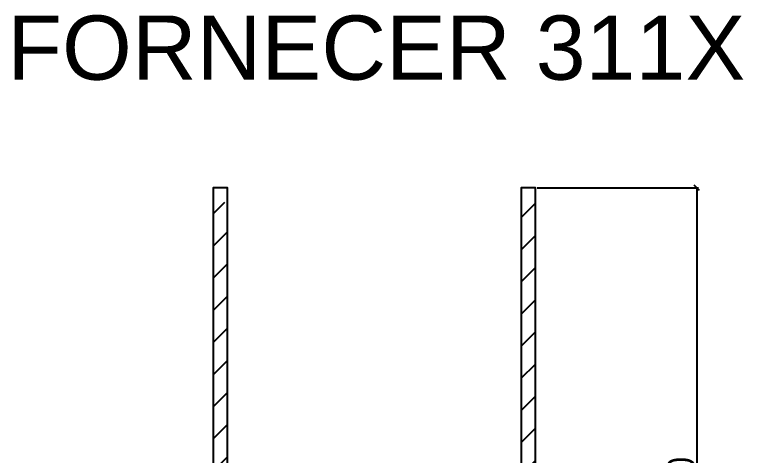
# Model space of a CAD drawing. Header units: millimetres. Extents: x -1501 to 2149, y 662 to 5627.
# Drawn here: x -50.2 to 356.8, y 910.7 to 1157.1 of the extents above; entities that cross this region are included whole.
import ezdxf

# ---------------------------------------------------------------- set-up
doc = ezdxf.new("R2010")
doc.units = ezdxf.units.MM
for name, color, linetype in [('1', 1, 'Continuous'), ('COTA', 241, 'Continuous'), ('Painéis', 200, 'Continuous')]:
    doc.layers.add(name, color=color, linetype=linetype)
doc.styles.add('COTA TECNICA 2X', font='techl___.ttf', dxfattribs={"height": 10})
doc.styles.add('R80-50', font='arial.ttf', dxfattribs={"height": 10})
doc.dimstyles.new('SECAO', dxfattribs={"dimscale": 0.333333, "dimtxt": 5, "dimasz": 9, "dimexe": 3, "dimexo": 3, "dimgap": 3, "dimtad": 1, "dimdec": 1, "dimlfac": 0.5, "dimzin": 12, "dimdsep": 46, "dimtxsty": 'COTA TECNICA 2X', "dimblk1": 'OBLIQUE', "dimblk2": 'OBLIQUE', "dimsah": 1, "dimcen": 0.9, "dimclrd": 4, "dimclre": 4, "dimclrt": 240, "dimadec": 1, "dimazin": 3, "dimtfac": 1, "dimtdec": 1, "dimtmove": 0, "dimatfit": 3, "dimfxl": 1, "dimtolj": 1, "dimtzin": 12, "dimarcsym": 0})

# ---------------------------------------------------------------- blocks, each defined once
blk = doc.blocks.new('_Oblique')
at = {"layer": '1', "color": 0, "lineweight": -2}
blk.add_line((-0.5, -0.5), (0.5, 0.5), dxfattribs=at)
blk = doc.blocks.new('*D632')
at = {"layer": 'COTA', "color": 4, "lineweight": -2, "transparency": 16777216}
for p, q in [((241.65, 1060.25), (331.78, 1060.25)), ((330.78, 1060.25), (330.78, 740.25)), ((241.65, 740.25), (331.78, 740.25))]:
    blk.add_line(p, q, dxfattribs=at)
at = {"layer": 'Defpoints', "color": 0, "transparency": 16777216}
for p in [(240.65, 1060.25), (240.65, 740.25), (330.78, 740.25)]:
    blk.add_point(p, dxfattribs=at)
at = {"layer": 'COTA', "color": 4, "lineweight": -2, "transparency": 16777216, "xscale": 3, "yscale": 3, "zscale": 3}
for p, rotation in [((330.78, 1060.25), 90), ((330.78, 740.25), 270)]:
    blk.add_blockref('_Oblique', p, dxfattribs=dict(at, rotation=rotation))
at = {"layer": 'COTA', "color": 240, "transparency": 16777216, "insert": (322.09, 900.25), "char_height": 10, "attachment_point": 5, "rotation": 90, "style": 'COTA TECNICA 2X'}
blk.add_mtext('\\A1;{\\H1.5x;80}', dxfattribs=at)

msp = doc.modelspace()

# ---------------------------------------------------------------- hatches: boundary and pattern name
at = {"layer": 'COTA'}
h = msp.add_hatch(dxfattribs=at)
h.set_pattern_fill('ANSI31', color=256, scale=4, style=0)
h.set_pattern_definition([(45, (-39647.79, -10770.133), (-8.980256, 8.980256), [])])
h.paths.add_polyline_path([(60.65, 732.25), (68.65, 732.25), (68.65, 1052.25), (60.65, 1052.25)])
h = msp.add_hatch(dxfattribs=at)
h.set_pattern_fill('ANSI31', color=256, scale=4, style=0)
h.set_pattern_definition([(45, (-39455.79, -10770.133), (-8.980256, 8.980256), [])])
h.paths.add_polyline_path([(232.65, 732.25), (240.65, 732.25), (240.65, 1052.25), (232.65, 1052.25)])

# ---------------------------------------------------------------- linework, layer by layer
at = {"layer": 'Painéis'}
for points in [[(60.65, 740.25), (68.65, 740.25), (68.65, 1060.25), (60.65, 1060.25)], [(232.65, 740.25), (240.65, 740.25), (240.65, 1060.25), (232.65, 1060.25)]]:
    msp.add_lwpolyline(points, close=True, dxfattribs=at)

# ---------------------------------------------------------------- texts
at = {"color": 1, "insert": (-54.31, 1156.54), "char_height": 35.8789, "attachment_point": 1, "style": 'R80-50'}
msp.add_mtext_dynamic_manual_height_columns('\\pxt8;FORNECER 311X', width=808.3762, gutter_width=249.16, heights=[0], dxfattribs=at)

# ---------------------------------------------------------------- dimensions: what is measured, and where the dimension line sits
at = {"layer": 'COTA', "color": 3}
dim = msp.add_linear_dim(base=(330.78, 740.25), p1=(240.65, 1060.25), p2=(240.65, 740.25), angle=90, text='{\\H1.5x;<>}', dimstyle='SECAO', override={"dimtxt": 4, "dimlfac": 0.25}, dxfattribs=at)
dim.commit()
dim.dimension.update_dxf_attribs({"geometry": '*D632', "text_midpoint": (322.09, 900.25)})

doc.saveas('drawing.dxf')
